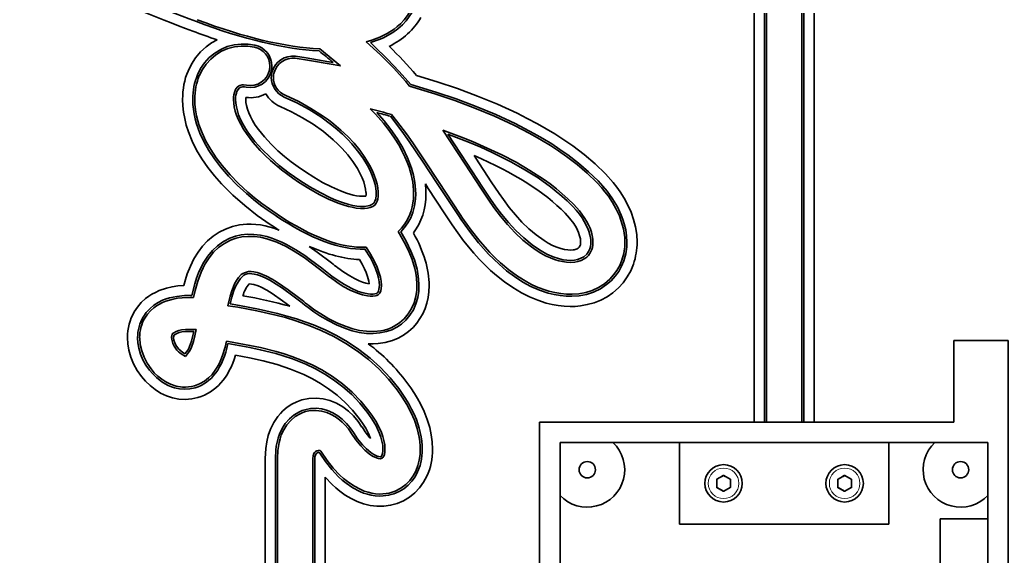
# Model space of a CAD drawing. Extents: x 146 to 1134, y 78 to 926.
# Drawn here: x 153.1 to 298.3, y 372.2 to 451.1 of the extents above; entities that cross this region are included whole.
import ezdxf

# ---------------------------------------------------------------- set-up
doc = ezdxf.new("R2010")
doc.units = 0

msp = doc.modelspace()

# ---------------------------------------------------------------- linework, layer by layer
at = {"color": 7, "lineweight": 35}
for p, q in [((260.98, 391.91), (260.98, 498.2)), ((262.48, 498.2), (262.48, 391.91)), ((262.78, 498.2), (262.78, 391.91)), ((267.97, 498.2), (267.97, 391.91)), ((268.27, 498.2), (268.27, 391.91)), ((269.77, 498.2), (269.77, 391.91)), ((298.3, 403.91), (298.3, 300.11)), ((229.45, 338.46), (229.45, 391.91)), ((260.83, 391.91), (229.45, 391.91)), ((229.45, 300.11), (229.45, 391.91)), ((290.3, 391.91), (229.45, 391.91)), ((290.3, 391.91), (269.92, 391.91)), ((295.3, 388.91), (232.45, 388.91)), ((232.45, 303.11), (232.45, 388.91)), ((295.3, 388.91), (295.3, 303.11)), ((288.3, 350.74), (288.3, 377.71))]:
    msp.add_line(p, q, dxfattribs=at)
at = {"color": 7, "lineweight": 35, "ltscale": 0.098192}
msp.add_line((200.18, 444.27), (197.16, 446.78), dxfattribs=at)
at = {"color": 7, "lineweight": 35, "ltscale": 0.000252398}
msp.add_line((215.21, 434.82), (215.22, 434.82), dxfattribs=at)
msp.add_line((215.21, 434.82), (215.22, 434.82), dxfattribs=at)
at = {"color": 7, "lineweight": 35, "ltscale": 0.149236}
msp.add_line((218.5, 429.84), (215.21, 434.82), dxfattribs=at)
at = {"color": 7, "lineweight": 35, "ltscale": 0.011049}
msp.add_line((220.07, 430.73), (219.83, 431.1), dxfattribs=at)
at = {"color": 7, "lineweight": 35, "ltscale": 0.019283}
msp.add_line((213.08, 426.28), (212.66, 426.92), dxfattribs=at)
at = {"color": 7, "lineweight": 35, "ltscale": 0.024292}
msp.add_line((178.02, 405.54), (178.99, 405.53), dxfattribs=at)
at = {"color": 7, "lineweight": 35, "ltscale": 0.015181}
msp.add_line((178.02, 405.24), (178.62, 405.23), dxfattribs=at)
at = {"color": 7, "lineweight": 35, "ltscale": 0.015182}
msp.add_line((178.62, 405.23), (178.5, 404.64), dxfattribs=at)
at = {"color": 7, "lineweight": 35, "ltscale": 0.024293}
msp.add_line((178.99, 405.53), (178.79, 404.58), dxfattribs=at)
at = {"color": 7, "lineweight": 35, "ltscale": 0.024294}
msp.add_line((178.99, 405.53), (178.79, 404.58), dxfattribs=at)
at = {"color": 7, "lineweight": 35, "ltscale": 0.008042}
msp.add_line((175.4, 404.55), (175.45, 404.87), dxfattribs=at)
at = {"color": 7, "lineweight": 35, "ltscale": 0.008052}
msp.add_line((175.45, 404.87), (175.71, 405.06), dxfattribs=at)
at = {"color": 7, "lineweight": 35, "ltscale": 0.00503}
msp.add_line((175.69, 404.5), (175.73, 404.7), dxfattribs=at)
at = {"color": 7, "lineweight": 35, "ltscale": 0.005031}
msp.add_line((175.73, 404.7), (175.89, 404.81), dxfattribs=at)
at = {"color": 7, "lineweight": 35, "ltscale": 0.2}
msp.add_line((298.3, 403.91), (290.3, 403.91), dxfattribs=at)
at = {"color": 7, "lineweight": 35, "ltscale": 0.3}
for p, q in [((290.3, 403.91), (290.3, 391.91)), ((249.98, 388.91), (249.98, 376.91)), ((249.98, 388.91), (249.98, 376.91)), ((280.77, 388.91), (280.77, 376.91))]:
    msp.add_line(p, q, dxfattribs=at)
at = {"color": 7, "lineweight": 35, "ltscale": 0.011408}
msp.add_line((177.62, 402.31), (177.34, 401.95), dxfattribs=at)
at = {"color": 7, "lineweight": 35, "ltscale": 0.018255}
msp.add_line((177.42, 401.55), (176.8, 401.94), dxfattribs=at)
at = {"color": 7, "lineweight": 35, "ltscale": 0.018248}
msp.add_line((177.42, 401.55), (176.8, 401.94), dxfattribs=at)
at = {"color": 7, "lineweight": 35, "ltscale": 0.011405}
msp.add_line((177.34, 401.95), (176.96, 402.19), dxfattribs=at)
at = {"color": 7, "lineweight": 35, "ltscale": 0.018251}
msp.add_line((177.86, 402.13), (177.42, 401.55), dxfattribs=at)
msp.add_line((177.86, 402.13), (177.42, 401.55), dxfattribs=at)
at = {"color": 7, "lineweight": 35, "ltscale": 0.00375}
for p, q in [((260.83, 391.91), (260.98, 391.91)), ((269.77, 391.91), (269.92, 391.91))]:
    msp.add_line(p, q, dxfattribs=at)
at = {"color": 7, "lineweight": 35, "ltscale": 0.418545}
for p, q in [((189.13, 369.84), (189.13, 386.58)), ((190.63, 369.84), (190.63, 386.58)), ((190.93, 369.84), (190.93, 386.58)), ((196.12, 369.84), (196.12, 386.58)), ((196.42, 369.84), (196.42, 386.58))]:
    msp.add_line(p, q, dxfattribs=at)
at = {"color": 7, "lineweight": 35, "ltscale": 0.349131}
msp.add_line((197.92, 383.8), (197.92, 369.84), dxfattribs=at)
at = {"color": 7, "lineweight": 13, "ltscale": 0.027424}
for p, q in [((255.43, 383.46), (255.43, 382.36)), ((257.48, 383.54), (256.53, 384.09)), ((257.53, 382.36), (257.53, 383.46)), ((273.22, 383.46), (273.22, 382.36)), ((274.22, 384.09), (273.27, 383.54)), ((275.27, 383.54), (274.32, 384.09)), ((275.32, 382.36), (275.32, 383.46)), ((255.48, 382.27), (256.43, 381.72))]:
    msp.add_line(p, q, dxfattribs=at)
at = {"color": 7, "lineweight": 13, "ltscale": 0.00125}
for p, q in [((255.43, 383.46), (255.48, 383.46)), ((255.48, 383.54), (255.51, 383.5)), ((256.43, 384.09), (256.46, 384.05)), ((256.53, 384.09), (256.51, 384.05)), ((257.48, 383.54), (257.46, 383.5)), ((257.53, 383.46), (257.48, 383.46)), ((273.22, 383.46), (273.27, 383.46)), ((273.27, 383.54), (273.3, 383.5)), ((274.22, 384.09), (274.25, 384.05)), ((274.32, 384.09), (274.3, 384.05)), ((275.27, 383.54), (275.25, 383.5)), ((275.32, 383.46), (275.27, 383.46)), ((255.43, 382.36), (255.48, 382.36)), ((255.48, 382.27), (255.51, 382.32)), ((257.48, 382.27), (257.46, 382.32)), ((257.53, 382.36), (257.48, 382.36)), ((273.22, 382.36), (273.27, 382.36)), ((273.27, 382.27), (273.3, 382.32)), ((275.27, 382.27), (275.25, 382.32)), ((275.32, 382.36), (275.27, 382.36)), ((256.43, 381.72), (256.46, 381.77)), ((256.53, 381.72), (256.51, 381.77)), ((274.22, 381.72), (274.25, 381.77)), ((274.32, 381.72), (274.3, 381.77))]:
    msp.add_line(p, q, dxfattribs=at)
at = {"color": 7, "lineweight": 13, "ltscale": 0.027423}
msp.add_line((256.43, 384.09), (255.48, 383.54), dxfattribs=at)
at = {"color": 7, "lineweight": 35, "ltscale": 0.027424}
for p, q in [((255.48, 383.46), (255.48, 382.36)), ((256.46, 384.05), (255.51, 383.5)), ((257.46, 383.5), (256.51, 384.05)), ((257.48, 382.36), (257.48, 383.46)), ((273.27, 383.46), (273.27, 382.36)), ((274.25, 384.05), (273.3, 383.5)), ((275.25, 383.5), (274.3, 384.05)), ((275.27, 382.36), (275.27, 383.46))]:
    msp.add_line(p, q, dxfattribs=at)
at = {"color": 7, "lineweight": 13, "ltscale": 0.000750001}
for p, q in [((257.45, 383.44), (257.45, 383.47)), ((275.24, 383.44), (275.24, 383.47))]:
    msp.add_line(p, q, dxfattribs=at)
at = {"color": 7, "lineweight": 13, "ltscale": 0.000750005}
msp.add_line((255.51, 382.38), (255.51, 382.35), dxfattribs=at)
at = {"color": 7, "lineweight": 35, "ltscale": 0.027425}
for p, q in [((255.51, 382.32), (256.46, 381.77)), ((256.51, 381.77), (257.46, 382.32)), ((273.3, 382.32), (274.25, 381.77)), ((274.3, 381.77), (275.25, 382.32))]:
    msp.add_line(p, q, dxfattribs=at)
at = {"color": 7, "lineweight": 13, "ltscale": 0.027425}
for p, q in [((256.53, 381.72), (257.48, 382.27)), ((273.27, 382.27), (274.22, 381.72)), ((274.32, 381.72), (275.27, 382.27))]:
    msp.add_line(p, q, dxfattribs=at)
at = {"color": 7, "lineweight": 13, "ltscale": 0.000750008}
msp.add_line((273.3, 382.38), (273.3, 382.35), dxfattribs=at)
at = {"color": 7, "lineweight": 35, "ltscale": 0.043127}
msp.add_line((295.3, 379.41), (295.3, 381.13), dxfattribs=at)
at = {"color": 7, "lineweight": 35, "ltscale": 0.0425}
msp.add_line((295.3, 379.41), (295.3, 377.71), dxfattribs=at)
at = {"color": 7, "lineweight": 35, "ltscale": 0.168748}
msp.add_line((295.05, 377.71), (288.3, 377.71), dxfattribs=at)
at = {"color": 7, "lineweight": 35, "ltscale": 0.125}
msp.add_line((288.3, 377.71), (288.3, 372.71), dxfattribs=at)
at = {"color": 7, "lineweight": 35, "ltscale": 0.174998}
msp.add_line((295.3, 377.71), (288.3, 377.71), dxfattribs=at)
at = {"color": 7, "lineweight": 35, "ltscale": 0.00625}
msp.add_line((295.3, 377.71), (295.05, 377.71), dxfattribs=at)
at = {"color": 7, "lineweight": 35, "ltscale": 0.325}
for p, q in [((262.98, 376.91), (249.98, 376.91)), ((280.77, 376.91), (267.77, 376.91))]:
    msp.add_line(p, q, dxfattribs=at)
at = {"color": 7, "lineweight": 35, "ltscale": 0.119794}
msp.add_line((267.77, 376.91), (262.98, 376.91), dxfattribs=at)
at = {"color": 7, "lineweight": 35}
for points in [[(203.97, 447.84), (204.81, 448.08), (205.95, 448.5), (207.04, 449.04), (208.06, 449.69), (208.54, 450.06), (208.99, 450.46), (209.54, 451.04), (210.03, 451.67), (210.44, 452.31)], [(204.58, 447.7), (205.87, 448.15), (206.49, 448.42), (207.1, 448.73), (207.88, 449.2), (208.61, 449.74), (209.29, 450.34), (209.82, 450.91), (210.29, 451.52), (210.7, 452.16)], [(177.79, 443.53), (178.28, 444.54), (178.89, 445.48), (179.61, 446.34), (180.44, 447.1), (181.22, 447.65), (182.05, 448.12)], [(179.18, 442.95), (179.64, 443.88), (180.22, 444.74), (180.91, 445.51), (181.71, 446.17), (182.6, 446.71), (183.55, 447.11), (184.56, 447.37), (185.59, 447.49), (186.62, 447.47), (187.61, 447.32)], [(210.35, 441.29), (209.77, 441.98), (207.96, 443.98), (206.06, 445.9), (203.97, 447.84)], [(210.52, 441.56), (208.83, 443.48), (207.05, 445.34), (205.21, 447.12), (204.58, 447.7)], [(179.45, 442.84), (179.9, 443.73), (180.45, 444.55), (181.12, 445.29), (181.88, 445.92), (182.73, 446.44), (183.64, 446.82), (184.6, 447.07), (185.59, 447.19), (186.58, 447.17), (187.55, 447.03)], [(193.54, 445.4), (195.35, 445.13), (199.11, 444.48), (200.18, 444.27)], [(193.58, 445.7), (195.14, 445.47), (198.5, 444.89), (199.13, 444.78)], [(238.06, 427.36), (236.65, 428.72), (235.15, 430), (233.59, 431.19), (232.42, 432.01), (231.23, 432.8), (229.93, 433.59), (228.62, 434.35), (227.24, 435.09), (225.84, 435.8), (223, 437.12), (220.11, 438.33), (217.18, 439.43), (214.22, 440.43), (210.52, 441.56)], [(211.37, 442.87), (214.4, 441.95), (217.39, 440.94), (220.34, 439.84), (223.26, 438.63), (226.13, 437.31), (227.63, 436.56), (229.12, 435.77), (230.41, 435.03), (231.68, 434.27), (233.02, 433.41), (234.32, 432.51), (236, 431.23), (237.61, 429.87), (239.13, 428.41)], [(186.39, 441.46), (185.96, 441.51), (185.73, 441.5), (185.4, 441.41), (185.2, 441.3), (185.03, 441.16), (184.79, 440.82), (184.7, 440.64)], [(186.33, 441.16), (186.07, 441.2), (185.82, 441.21), (185.58, 441.16), (185.36, 441.05), (185.14, 440.82), (184.98, 440.53)], [(237.84, 427.15), (236.44, 428.51), (234.95, 429.77), (233.4, 430.96), (232.23, 431.78), (231.04, 432.56), (229.75, 433.35), (228.43, 434.11), (227.06, 434.85), (225.66, 435.55), (222.83, 436.87), (219.94, 438.07), (217.01, 439.17), (214.05, 440.17), (210.35, 441.29)], [(189.88, 420.97), (187.97, 422.31), (186.12, 423.74), (184.36, 425.28), (183.52, 426.09), (182.7, 426.93), (181.67, 428.1), (180.71, 429.33), (179.82, 430.61), (179.06, 431.89), (178.4, 433.23), (177.84, 434.61), (177.54, 435.57), (177.3, 436.55), (177.13, 437.48), (177.03, 438.43), (176.99, 439.36)], [(190.72, 422.22), (189.58, 423), (188.46, 423.82), (187.4, 424.65), (186.36, 425.52), (185.02, 426.75), (183.74, 428.06), (182.55, 429.44), (181.67, 430.6), (180.87, 431.82), (180.15, 433.09), (179.54, 434.4), (179.05, 435.76), (178.85, 436.49), (178.69, 437.23), (178.58, 437.91), (178.52, 438.6), (178.49, 439.36)], [(190.88, 422.46), (189.75, 423.25), (188.63, 424.06), (187.58, 424.88), (186.56, 425.74), (185.23, 426.97), (183.97, 428.26), (182.79, 429.63), (181.92, 430.77), (181.12, 431.97), (180.41, 433.22), (179.85, 434.43), (179.39, 435.67), (179.05, 436.94), (178.9, 437.8), (178.81, 438.67), (178.79, 439.36)], [(184.47, 439.35), (184.5, 438.79), (184.59, 438.24), (184.73, 437.64), (184.92, 437.06), (185.2, 436.37), (185.53, 435.71), (185.93, 435), (186.37, 434.32), (187.33, 433.05), (188.38, 431.86), (189.13, 431.1), (189.9, 430.38), (191.52, 429.02), (193.21, 427.77), (194.04, 427.2)], [(184.77, 439.35), (184.81, 438.8), (184.89, 438.26), (185.04, 437.68), (185.23, 437.1), (185.51, 436.42), (185.84, 435.76), (186.24, 435.07), (186.69, 434.39), (187.62, 433.16), (188.67, 431.99), (189.79, 430.89), (191.2, 429.66), (192.67, 428.52), (194.2, 427.45)], [(186.27, 439.35), (186.3, 438.91), (186.38, 438.47), (186.52, 437.92), (186.72, 437.38), (186.98, 436.82), (187.27, 436.27), (187.68, 435.59), (188.13, 434.94), (189.02, 433.83), (189.99, 432.78), (191.01, 431.8), (191.96, 430.98), (192.93, 430.2), (193.97, 429.44), (195.03, 428.7)], [(205.44, 425.76), (205.38, 426.3), (205.28, 426.84), (205.09, 427.5), (204.86, 428.15), (204.53, 428.9), (204.15, 429.63), (203.48, 430.74), (202.71, 431.8), (201.88, 432.8), (201.2, 433.53), (200.48, 434.24), (199.72, 434.92), (198.93, 435.57), (197.29, 436.77), (195.57, 437.86), (193.78, 438.83), (191.93, 439.69)], [(205.74, 425.77), (205.68, 426.33), (205.58, 426.88), (205.39, 427.55), (205.16, 428.2), (204.84, 428.96), (204.46, 429.7), (203.78, 430.82), (203.02, 431.89), (202.19, 432.9), (201.25, 433.9), (200.26, 434.84), (199.22, 435.72), (198.41, 436.35), (197.57, 436.94), (195.85, 438.04), (194.05, 439.03), (192.05, 439.97)], [(203.94, 425.67), (203.89, 426.15), (203.79, 426.62), (203.61, 427.22), (203.38, 427.81), (203.05, 428.52), (202.67, 429.2), (202.01, 430.23), (201.26, 431.21), (200.46, 432.13), (199.81, 432.79), (199.13, 433.43), (197.7, 434.62), (196.2, 435.7), (194.63, 436.66), (193.01, 437.54), (191.34, 438.31)], [(210.93, 426.06), (210.8, 427.19), (210.58, 428.3), (210.26, 429.39), (209.98, 430.15), (209.66, 430.9), (209.27, 431.71), (208.85, 432.51), (208.13, 433.68), (207.34, 434.8), (206.49, 435.88), (205.33, 437.17), (204.55, 437.96)], [(211.23, 426.08), (211.11, 427.15), (210.91, 428.21), (210.62, 429.25), (210.35, 430.02), (210.05, 430.77), (209.35, 432.22), (208.53, 433.62), (207.61, 434.95), (206.6, 436.21), (205.52, 437.41)], [(207.52, 436.88), (209.2, 434.68), (210.28, 433.17), (212.36, 430.11), (214.32, 427.12)], [(207.69, 437.15), (208.44, 436.2), (209.87, 434.27), (210.8, 432.96), (212.6, 430.3), (214.57, 427.28)], [(215.22, 434.82), (217.95, 433.81), (219.59, 433.15), (221.76, 432.21), (223.9, 431.2), (225.99, 430.11), (228.03, 428.92), (230.02, 427.62), (230.98, 426.93), (231.91, 426.2), (232.77, 425.49), (233.59, 424.75), (234.48, 423.88)], [(215.22, 434.82), (217.95, 433.81), (219.59, 433.15), (221.76, 432.21), (223.9, 431.2), (225.99, 430.11), (228.03, 428.92), (230.02, 427.62), (230.98, 426.93), (231.91, 426.2), (232.77, 425.49), (233.59, 424.75), (234.48, 423.88)], [(218.76, 430), (216.91, 432.83), (215.97, 434.23)], [(215.97, 434.23), (219.16, 433.01), (220.79, 432.32), (222.4, 431.59), (223.87, 430.88), (225.33, 430.13), (227.3, 429.01), (229.22, 427.8), (231.07, 426.48), (232.73, 425.13), (233.51, 424.42), (234.27, 423.67)], [(222.25, 424.69), (221.08, 426.46), (218.76, 430)], [(223.5, 425.53), (222.35, 427.26), (220.07, 430.73)], [(195.03, 428.7), (196.28, 427.9), (197.56, 427.16), (198.86, 426.49), (200.19, 425.9), (201.1, 425.57), (202.05, 425.3), (202.53, 425.2), (203, 425.14), (203.46, 425.11), (203.78, 425.12), (203.93, 425.15)], [(222.01, 424.53), (220.83, 426.29), (218.5, 429.84)], [(194.04, 427.2), (195.52, 426.26), (197.04, 425.39), (198.42, 424.7), (199.85, 424.1), (200.59, 423.84), (201.35, 423.62), (201.93, 423.49), (202.52, 423.38), (203.11, 423.33), (203.72, 423.32), (204.14, 423.36), (204.55, 423.46), (204.96, 423.63)], [(194.2, 427.45), (195.68, 426.51), (197.2, 425.65), (198.73, 424.89), (199.52, 424.55), (200.32, 424.25), (201.43, 423.91), (202, 423.78), (202.58, 423.68), (203.15, 423.62), (203.73, 423.62), (204.25, 423.69), (204.5, 423.75), (204.82, 423.89)], [(214.32, 427.12), (217.51, 422.27), (217.87, 421.74)], [(214.57, 427.28), (217.76, 422.44), (218.12, 421.9)], [(241.97, 418.38), (241.95, 419.03), (241.88, 419.69), (241.76, 420.33), (241.6, 420.97), (241.17, 422.22), (240.71, 423.23), (240.17, 424.19), (239.56, 425.12), (239.05, 425.78), (238.52, 426.42), (237.84, 427.15)], [(242.27, 418.38), (242.23, 419.28), (242.1, 420.17), (241.89, 421.05), (241.69, 421.7), (241.45, 422.34), (240.87, 423.57), (240.18, 424.73), (239.39, 425.84), (238.75, 426.62), (238.06, 427.36)], [(239.13, 428.41), (240.27, 427.14), (240.79, 426.47), (241.29, 425.78), (241.89, 424.82), (242.43, 423.82), (242.89, 422.78), (243.26, 421.71), (243.54, 420.61), (243.72, 419.49), (243.77, 418.38)], [(208.66, 419.93), (209.15, 420.42), (209.64, 421.04), (210.05, 421.71), (210.38, 422.42), (210.58, 422.97), (210.73, 423.54), (210.84, 424.12), (210.91, 424.72), (210.94, 425.39), (210.93, 426.06)], [(209.05, 419.88), (209.62, 420.51), (210.11, 421.2), (210.51, 421.95), (210.82, 422.73), (211.07, 423.72), (211.21, 424.73), (211.24, 425.4), (211.23, 426.08)], [(216.62, 420.9), (215.43, 422.69), (213.08, 426.28)], [(204.82, 423.89), (205.08, 424.11), (205.26, 424.4), (205.38, 424.74), (205.45, 425.29), (205.45, 425.48)], [(204.96, 423.63), (205.23, 423.83), (205.44, 424.1), (205.58, 424.39), (205.67, 424.69), (205.73, 425.08), (205.75, 425.48)], [(234.61, 415.43), (234, 415.39), (233.38, 415.42), (232.82, 415.5), (232.27, 415.63), (231.65, 415.82), (231.04, 416.05), (230.33, 416.38), (229.64, 416.75), (228.94, 417.19), (228.25, 417.67), (227, 418.68), (225.83, 419.79), (224.73, 420.96), (223.7, 422.2), (222.74, 423.48), (222.01, 424.53)], [(234.61, 415.43), (234, 415.39), (233.38, 415.42), (232.82, 415.5), (232.27, 415.63), (231.65, 415.82), (231.04, 416.05), (230.33, 416.38), (229.64, 416.75), (228.94, 417.19), (228.25, 417.67), (227, 418.68), (225.83, 419.79), (224.73, 420.96), (223.7, 422.2), (222.74, 423.48), (222.01, 424.53)], [(234.57, 415.73), (234.02, 415.69), (233.47, 415.72), (232.92, 415.79), (232.37, 415.91), (231.43, 416.21), (230.53, 416.61), (229.66, 417.09), (228.99, 417.52), (228.34, 417.98), (227.11, 418.99), (225.96, 420.08), (224.88, 421.25), (223.86, 422.48), (223.04, 423.57), (222.25, 424.69)], [(234.38, 417.22), (233.99, 417.2), (233.6, 417.22), (233.09, 417.3), (232.58, 417.43), (231.96, 417.64), (231.36, 417.9), (230.73, 418.23), (230.12, 418.59), (228.96, 419.42), (227.87, 420.33), (226.85, 421.33), (225.89, 422.38), (224.99, 423.48), (224.13, 424.62), (223.5, 425.53)], [(234.27, 423.67), (234.8, 423.09), (235.3, 422.48), (235.68, 421.96), (236.02, 421.42), (236.51, 420.47), (236.7, 419.97), (236.85, 419.46), (236.96, 418.76), (236.97, 418.06), (236.92, 417.71), (236.82, 417.38)], [(234.48, 423.88), (235.3, 422.97), (236.02, 421.99), (236.34, 421.47), (236.63, 420.93), (236.86, 420.4), (237.05, 419.86), (237.18, 419.33), (237.26, 418.79), (237.28, 418.36), (237.25, 417.92), (237.2, 417.6), (237.11, 417.28)], [(234.48, 423.88), (235.3, 422.97), (236.02, 421.99), (236.34, 421.47), (236.63, 420.93), (236.86, 420.4), (237.05, 419.86), (237.18, 419.33), (237.26, 418.79), (237.28, 418.36), (237.25, 417.92), (237.2, 417.6), (237.11, 417.28)], [(217.87, 421.74), (219.13, 419.96), (220.48, 418.25), (221.93, 416.62), (222.7, 415.85), (223.49, 415.11), (224.6, 414.17), (225.77, 413.3), (226.99, 412.51), (228.18, 411.87), (229.43, 411.32), (230.72, 410.89), (231.6, 410.67), (232.5, 410.51), (233.35, 410.43), (234.19, 410.41), (235.25, 410.48)], [(218.12, 421.9), (219.37, 420.14), (220.7, 418.45), (222.14, 416.84), (222.9, 416.07), (223.69, 415.33), (224.91, 414.3), (226.21, 413.36), (227.57, 412.53), (228.28, 412.16), (229, 411.82), (229.9, 411.46), (230.82, 411.17), (231.69, 410.95), (232.58, 410.8), (233.42, 410.72), (234.25, 410.71), (235.21, 410.78)], [(233.19, 422.62), (233.86, 421.88), (234.46, 421.09), (234.85, 420.45), (235.17, 419.79), (235.33, 419.32), (235.44, 418.84), (235.48, 418.39)], [(177.16, 412.01), (177.4, 412.87), (177.68, 413.72), (178.13, 414.83), (178.65, 415.9), (179.28, 416.92), (179.92, 417.77), (180.66, 418.55), (181.48, 419.24), (182.37, 419.83), (183.31, 420.3)], [(183.31, 420.3), (184.33, 420.67), (185.37, 420.91), (186.44, 421.02), (187.09, 421.02), (187.74, 420.98), (188.43, 420.9), (189.11, 420.77), (190.41, 420.41), (191.16, 420.15)], [(209.56, 407.1), (210.16, 407.81), (210.65, 408.61), (211.02, 409.47), (211.27, 410.38), (211.39, 411.29), (211.42, 412.2), (211.35, 413.13), (211.25, 413.81), (211.1, 414.5), (210.71, 415.83), (210.2, 417.12), (209.57, 418.39), (208.66, 419.93)], [(209.77, 406.89), (210.39, 407.62), (210.9, 408.44), (211.28, 409.32), (211.54, 410.24), (211.68, 411.15), (211.72, 412.08), (211.67, 413), (211.57, 413.7), (211.44, 414.39), (211.06, 415.75), (210.55, 417.06), (209.85, 418.5), (209.05, 419.88)], [(235.45, 409), (234.68, 408.93), (233.92, 408.91), (233.06, 408.95), (232.2, 409.04), (231.3, 409.2), (230.42, 409.42), (229.17, 409.82), (227.96, 410.32), (226.78, 410.91), (225.5, 411.68), (224.27, 412.53), (223.1, 413.46), (222.24, 414.22), (221.41, 415.02), (220.58, 415.88), (219.77, 416.77), (218.29, 418.58), (217.44, 419.73), (216.62, 420.9)], [(178.35, 410.52), (178.77, 412.22), (179.04, 413.06), (179.35, 413.88), (179.71, 414.68), (180.13, 415.45), (180.7, 416.33), (181.37, 417.13), (182.13, 417.85), (182.99, 418.45), (183.91, 418.93)], [(178.59, 410.22), (178.82, 411.26), (179.21, 412.62), (179.71, 413.94), (180, 414.58), (180.33, 415.2), (180.89, 416.08), (181.54, 416.88), (182.29, 417.59), (183.14, 418.19), (184.03, 418.65)], [(183.91, 418.93), (184.75, 419.23), (185.62, 419.43), (186.52, 419.52), (187.47, 419.51), (188.43, 419.39), (189.36, 419.18), (190.11, 418.95), (190.84, 418.68), (191.55, 418.37), (192.25, 418.03), (193.62, 417.25), (194.94, 416.39), (195.79, 415.78), (197.45, 414.52), (197.94, 414.14)], [(184.03, 418.65), (184.85, 418.95), (185.71, 419.14), (186.58, 419.22), (187.52, 419.21), (188.46, 419.08), (189.38, 418.86), (190.11, 418.63), (190.82, 418.36), (192.21, 417.71), (193.54, 416.95), (194.84, 416.09), (196.1, 415.18), (197.75, 413.91)], [(195.61, 417.75), (196.77, 416.92), (198.86, 415.32)], [(205.91, 412), (205.87, 412.54), (205.77, 413.11), (205.63, 413.67), (205.34, 414.49), (204.99, 415.28), (204.58, 416.06), (203.79, 417.32)], [(206.21, 412), (206.16, 412.61), (206.05, 413.23), (205.89, 413.82), (205.58, 414.69), (205.21, 415.52), (204.62, 416.59), (203.95, 417.62)], [(235.41, 417.87), (235.27, 417.61), (235.13, 417.48), (234.96, 417.38), (234.54, 417.24), (234.38, 417.22)], [(236.82, 417.38), (236.64, 416.97), (236.38, 416.62), (235.95, 416.23), (235.43, 415.95), (235.01, 415.81), (234.57, 415.73)], [(237.11, 417.28), (236.9, 416.82), (236.61, 416.42), (236.38, 416.18), (236.11, 415.98), (235.54, 415.67), (235.08, 415.52), (234.61, 415.43)], [(237.11, 417.28), (236.9, 416.82), (236.61, 416.42), (236.38, 416.18), (236.11, 415.98), (235.54, 415.67), (235.08, 415.52), (234.61, 415.43)], [(204.4, 412.23), (204.34, 412.61), (204.16, 413.34), (203.96, 413.89), (203.73, 414.43), (203.38, 415.13), (202.98, 415.82)], [(235.21, 410.78), (236.22, 410.97), (237.19, 411.28), (238.12, 411.71), (238.97, 412.25), (239.75, 412.91), (240.32, 413.54), (240.81, 414.22), (241.22, 414.96), (241.54, 415.74)], [(235.25, 410.48), (236.34, 410.69), (237.38, 411.03), (238.38, 411.51), (239.3, 412.12), (239.96, 412.7), (240.56, 413.35), (241.07, 414.07), (241.49, 414.84), (241.82, 415.64)], [(186.08, 413.88), (186.39, 413.98), (186.7, 414.03), (187.09, 414.04), (187.46, 413.99), (187.95, 413.89), (188.41, 413.74), (189.3, 413.36), (190.14, 412.92), (190.95, 412.43), (192.51, 411.38), (194.03, 410.23), (194.54, 409.83)], [(199.81, 414.59), (200.67, 413.97), (201.56, 413.4), (202.24, 413.02), (202.94, 412.69), (203.42, 412.5), (203.91, 412.34), (204.4, 412.23)], [(243.24, 415.14), (242.84, 414.17), (242.33, 413.26), (241.72, 412.4), (241.02, 411.63), (240.23, 410.94), (239.36, 410.34), (238.44, 409.85), (237.46, 409.46), (236.45, 409.18), (235.45, 409)], [(183.64, 409.03), (183.97, 410.43), (184.21, 411.21), (184.41, 411.72), (184.63, 412.22), (184.9, 412.71), (185.23, 413.17), (185.62, 413.59), (185.84, 413.75), (186.08, 413.88)], [(184, 409.28), (184.24, 410.27), (184.54, 411.24), (184.83, 411.94), (185.19, 412.6), (185.48, 413.01), (185.83, 413.37), (186.01, 413.5), (186.2, 413.61)], [(186.2, 413.61), (186.48, 413.7), (186.78, 413.74), (187.15, 413.73), (187.52, 413.68), (187.99, 413.56), (188.44, 413.4), (189.13, 413.11), (189.79, 412.77), (190.74, 412.21), (191.66, 411.6), (193.19, 410.5), (194.36, 409.59)], [(198.73, 413.15), (199.65, 412.48), (200.61, 411.87), (201.62, 411.32), (202.67, 410.86), (203.41, 410.62), (204.17, 410.46), (204.56, 410.42), (204.96, 410.42), (205.33, 410.47), (205.52, 410.52), (205.74, 410.64), (205.84, 410.72)], [(198.91, 413.39), (199.83, 412.73), (200.78, 412.12), (201.77, 411.58), (202.8, 411.13), (203.52, 410.9), (204.24, 410.75), (204.61, 410.72), (204.98, 410.72), (205.22, 410.75), (205.46, 410.82), (205.63, 410.93)], [(169.9, 408.12), (170.37, 408.83), (170.93, 409.48), (171.56, 410.06), (172.01, 410.41), (172.48, 410.71), (172.99, 410.99), (173.53, 411.24), (174.61, 411.61), (175.45, 411.81), (176.31, 411.94), (177.16, 412.01)], [(186.78, 412.23), (187.46, 412.15), (188.11, 411.96), (188.54, 411.77), (189.36, 411.31), (190.14, 410.8), (191.65, 409.72), (192.75, 408.94)], [(205.63, 410.93), (205.71, 411.05), (205.78, 411.18), (205.85, 411.44), (205.91, 412)], [(205.84, 410.72), (205.96, 410.88), (206.11, 411.23), (206.18, 411.55), (206.21, 412)], [(171.19, 407.35), (171.65, 408.03), (172.21, 408.63), (172.77, 409.1), (173.39, 409.5), (174.04, 409.82), (174.56, 410.02), (175.08, 410.18), (176.16, 410.4), (177.25, 410.51), (178.35, 410.52)], [(171.45, 407.2), (171.82, 407.76), (172.26, 408.26), (172.76, 408.71), (173.17, 409.01), (173.6, 409.27), (174.05, 409.5), (174.52, 409.69), (175.05, 409.86), (175.59, 410), (176.25, 410.12), (176.93, 410.19), (178.17, 410.23), (178.59, 410.22)], [(208.52, 396.66), (207.23, 398.24), (205.83, 399.73), (204.31, 401.1), (202.7, 402.35), (201, 403.48), (199.2, 404.5), (197.34, 405.4), (195.42, 406.18), (193.47, 406.85), (192.09, 407.27), (190.71, 407.64), (187.92, 408.27), (185.1, 408.79), (183.64, 409.03)], [(208.76, 396.84), (207.47, 398.43), (206.05, 399.93), (204.53, 401.31), (202.91, 402.57), (201.2, 403.71), (199.59, 404.63), (197.92, 405.46), (196.22, 406.19), (194.97, 406.66), (193.71, 407.09), (192.32, 407.51), (190.92, 407.89), (188.14, 408.53), (185.34, 409.05), (184, 409.28)], [(195.42, 408.77), (196.27, 408.14), (197.15, 407.56), (198.36, 406.84), (199.61, 406.2), (200.91, 405.66), (201.92, 405.34), (202.95, 405.1), (204, 404.96), (204.98, 404.93), (205.96, 405.02), (206.93, 405.22), (207.72, 405.5), (208.46, 405.87), (209.15, 406.33), (209.77, 406.89)], [(195.6, 409), (196.44, 408.39), (197.31, 407.81), (198.5, 407.1), (199.73, 406.47), (201.01, 405.95), (201.99, 405.63), (203, 405.4), (204.02, 405.26), (205.07, 405.24), (206.11, 405.34), (206.64, 405.45), (207.16, 405.6), (207.62, 405.78), (208.08, 406), (208.86, 406.49), (209.56, 407.1)], [(175.71, 405.06), (176.03, 405.23), (176.42, 405.37), (176.84, 405.46), (177.42, 405.53), (178.02, 405.54)], [(175.89, 404.81), (176.15, 404.96), (176.5, 405.08), (176.88, 405.16), (177.44, 405.23), (178.02, 405.24)], [(210.85, 405.84), (210.18, 405.23), (209.45, 404.71), (208.66, 404.27), (207.83, 403.93), (206.78, 403.63), (205.71, 403.47), (204.99, 403.43), (204.27, 403.44)], [(170.94, 398.63), (170.32, 399.52), (169.8, 400.46), (169.39, 401.46), (169.09, 402.49), (168.94, 403.4), (168.89, 404.32)], [(172.12, 399.55), (171.6, 400.3), (171.16, 401.09), (170.81, 401.92), (170.56, 402.79), (170.43, 403.55), (170.39, 404.32)], [(172.36, 399.74), (171.79, 400.56), (171.33, 401.44), (170.98, 402.37), (170.76, 403.34), (170.69, 404.32)], [(175.76, 403.07), (175.57, 403.47), (175.44, 403.88), (175.38, 404.34)], [(176.02, 403.22), (175.84, 403.58), (175.73, 403.94), (175.68, 404.34)], [(178.5, 404.64), (178.3, 403.82), (178.03, 403.05), (177.84, 402.65), (177.62, 402.31)], [(178.79, 404.58), (178.59, 403.74), (178.3, 402.93), (178.1, 402.51), (177.86, 402.13)], [(178.79, 404.58), (178.59, 403.74), (178.3, 402.93), (178.1, 402.51), (177.86, 402.13)], [(183.42, 403.81), (183.23, 402.93), (182.85, 401.69), (182.62, 401.09), (182.35, 400.5), (182.08, 400), (181.78, 399.53), (181.32, 398.93), (180.8, 398.4), (180.21, 397.94), (179.49, 397.53), (178.75, 397.26)], [(204.37, 393.54), (203.2, 394.97), (201.91, 396.31), (200.51, 397.52), (199.01, 398.62), (197.43, 399.59), (196.01, 400.33), (194.54, 400.98), (193.05, 401.55), (191.91, 401.93), (190.76, 402.27), (188.44, 402.86), (186.88, 403.19), (183.75, 403.75), (183.42, 403.81)], [(176.8, 401.94), (176.59, 402.08), (176.16, 402.5), (175.76, 403.07)], [(176.96, 402.19), (176.77, 402.32), (176.39, 402.69), (176.02, 403.22)], [(204.13, 393.36), (203.04, 394.7), (201.85, 395.95), (200.56, 397.09), (199.19, 398.14), (197.88, 398.98), (196.52, 399.74), (195.12, 400.41), (194.13, 400.83), (193.13, 401.2), (191.91, 401.62), (190.69, 401.98), (188.41, 402.56), (186.87, 402.89), (183.66, 403.46)], [(202.93, 392.45), (201.94, 393.67), (200.86, 394.81), (199.69, 395.86), (198.44, 396.82), (197.27, 397.59), (196.06, 398.28), (194.8, 398.9), (193.84, 399.32), (192.86, 399.7), (190.87, 400.36), (188.84, 400.91), (186.81, 401.37), (184.77, 401.75)], [(178.83, 396.97), (178.08, 396.81), (177.32, 396.75), (176.55, 396.81), (175.8, 396.96), (175.34, 397.11), (174.89, 397.3), (174.41, 397.54), (173.96, 397.82), (173.15, 398.45), (172.6, 398.99), (172.12, 399.55)], [(178.75, 397.26), (178.31, 397.15), (177.86, 397.08), (177.41, 397.05), (176.96, 397.06), (176.06, 397.21), (175.2, 397.49), (174.55, 397.81), (173.93, 398.21), (173.36, 398.67), (172.83, 399.18), (172.36, 399.74)], [(179.25, 395.53), (178.33, 395.33), (177.39, 395.25), (176.44, 395.3), (175.51, 395.48), (174.62, 395.78), (173.76, 396.19), (172.96, 396.69), (172.21, 397.27), (171.53, 397.93), (170.94, 398.63)], [(211.26, 384.72), (211.56, 385.51), (211.77, 386.32), (211.89, 387.16), (211.92, 387.76), (211.91, 388.37), (211.86, 389.04), (211.76, 389.71), (211.47, 390.96), (211.06, 392.18), (210.55, 393.37), (209.94, 394.51), (209.27, 395.6), (208.52, 396.66)], [(211.53, 384.6), (211.88, 385.52), (212.1, 386.48), (212.21, 387.46), (212.21, 388.45), (212.15, 389.11), (212.06, 389.76), (211.76, 391.04), (211.34, 392.29), (211.02, 393.07), (210.65, 393.83), (210.22, 394.62), (209.76, 395.4), (208.76, 396.84)], [(209.96, 397.74), (210.53, 396.95), (211.07, 396.13), (211.53, 395.36), (211.95, 394.58), (212.48, 393.45), (212.93, 392.29), (213.3, 391.1), (213.53, 390.06), (213.67, 389), (213.72, 387.94)], [(189.13, 386.58), (189.15, 387.31), (189.2, 388.04), (189.35, 389), (189.58, 389.95), (189.91, 390.86), (190.39, 391.85), (191.01, 392.76), (191.36, 393.17), (191.74, 393.57), (192.36, 394.09), (193.04, 394.54), (193.77, 394.9), (194.53, 395.18)], [(194.53, 395.18), (195.55, 395.39), (196.6, 395.44), (197.63, 395.34), (198.65, 395.08), (199.61, 394.68), (200.52, 394.16), (201.35, 393.54), (202.11, 392.82), (202.78, 392.02), (203.35, 391.19)], [(190.63, 386.58), (190.68, 387.78), (190.76, 388.38), (190.87, 388.98), (191.02, 389.56), (191.22, 390.13), (191.6, 390.95), (192.08, 391.71), (192.68, 392.39), (193.37, 392.97), (194.15, 393.43), (194.54, 393.6), (194.94, 393.73)], [(194.94, 393.73), (195.78, 393.9), (196.62, 393.94), (197.47, 393.84), (198.29, 393.61), (199.07, 393.27), (199.79, 392.84), (200.46, 392.32), (201.07, 391.72), (201.62, 391.07), (202.08, 390.39)], [(195.03, 393.45), (195.81, 393.61), (196.61, 393.64), (197.41, 393.54), (198.18, 393.33), (198.84, 393.05), (199.47, 392.69), (200.05, 392.27), (200.46, 391.91), (200.85, 391.53), (201.37, 390.9), (201.83, 390.24)], [(190.93, 386.58), (190.98, 387.75), (191.16, 388.9), (191.31, 389.47), (191.5, 390.02), (191.85, 390.8), (192.32, 391.53), (192.88, 392.17), (193.54, 392.72), (194.27, 393.15), (194.64, 393.32), (195.03, 393.45)], [(204.62, 389.49), (204.29, 390.26), (203.9, 391.01), (203.44, 391.75), (202.93, 392.45)], [(206.43, 387.96), (206.39, 388.53), (206.29, 389.11), (206.13, 389.69), (205.93, 390.25), (205.43, 391.34), (204.82, 392.37), (204.13, 393.36)], [(206.73, 387.96), (206.69, 388.58), (206.58, 389.2), (206.41, 389.8), (206.2, 390.38), (205.83, 391.22), (205.39, 392.03), (204.9, 392.8), (204.37, 393.54)], [(201.83, 390.24), (202.46, 389.29), (203.17, 388.41), (203.77, 387.79), (204.43, 387.23), (204.92, 386.91), (205.46, 386.65), (205.76, 386.56), (206.08, 386.53), (206.1, 386.53)], [(202.08, 390.39), (202.71, 389.46), (203.41, 388.59), (203.99, 387.99), (204.63, 387.45), (205.1, 387.15), (205.59, 386.92), (205.84, 386.85), (206.08, 386.83)], [(206.27, 387.02), (206.36, 387.31), (206.41, 387.62), (206.43, 387.96)], [(206.54, 386.89), (206.64, 387.17), (206.7, 387.49), (206.73, 387.96)], [(196.12, 386.58), (196.16, 386.94), (196.29, 387.28), (196.39, 387.44), (196.53, 387.58), (196.72, 387.7), (196.95, 387.75), (197.14, 387.72), (197.31, 387.62), (197.42, 387.49)], [(196.42, 386.58), (196.44, 386.81), (196.5, 387.03), (196.64, 387.28), (196.74, 387.37), (196.86, 387.43), (196.98, 387.45), (197.1, 387.41), (197.17, 387.33)], [(197.17, 387.33), (197.99, 386.11), (198.9, 384.95), (199.91, 383.88), (200.46, 383.39), (201.03, 382.92), (202, 382.26), (203.04, 381.71), (203.59, 381.48), (204.15, 381.3), (204.72, 381.17), (205.3, 381.08), (205.87, 381.04), (206.45, 381.05)], [(197.42, 387.49), (198.23, 386.29), (199.13, 385.15), (200.12, 384.1), (200.65, 383.62), (201.2, 383.16), (202.15, 382.52), (203.16, 381.98), (203.69, 381.77), (204.24, 381.59), (204.78, 381.46), (205.33, 381.37), (205.88, 381.34), (206.43, 381.35)], [(206.08, 386.83), (206.19, 386.88), (206.27, 387.02)], [(206.1, 386.53), (206.18, 386.54), (206.37, 386.64), (206.43, 386.7), (206.54, 386.89)], [(206.54, 379.55), (205.55, 379.55), (204.56, 379.67), (203.59, 379.9), (202.65, 380.24), (201.75, 380.67), (200.9, 381.18), (200.08, 381.76), (199.51, 382.23), (198.95, 382.73), (197.92, 383.8)], [(206.43, 381.35), (207.35, 381.48), (208.23, 381.76), (209.06, 382.19), (209.8, 382.74), (210.38, 383.33), (210.86, 384), (211.26, 384.72)], [(206.45, 381.05), (207.26, 381.15), (208.04, 381.37), (208.79, 381.69), (209.49, 382.11), (210.12, 382.63), (210.67, 383.22), (211.15, 383.88), (211.53, 384.6)], [(212.89, 383.97), (212.41, 383.07), (211.82, 382.25), (211.12, 381.51), (210.33, 380.87), (209.46, 380.34), (208.53, 379.95), (207.55, 379.68), (206.54, 379.55)]]:
    msp.add_lwpolyline(points, dxfattribs=at)
for centre, radius in [((236.45, 384.91), 1.2), ((256.48, 382.91), 2.75), ((274.27, 382.91), 2.75), ((291.3, 384.91), 1.2)]:
    msp.add_circle(centre, radius, dxfattribs=at)
at = {"color": 7, "lineweight": 13}
for centre in [(256.48, 382.91), (274.27, 382.91)]:
    msp.add_circle(centre, 2.25, dxfattribs=at)
at = {"color": 7, "lineweight": 35}
for centre, radius, start, end in [((212.94, 540.76), 97.65, 249.3551, 251.562), ((186.96, 444.24), 2.86, 0.2402, 78.1196), ((186.96, 444.24), 3.16, 0.2172, 78.1372), ((147.91, 384.38), 79.19, 49.7021, 51.6475), ((162.72, 401.17), 64.08, 40.6067, 45.8693), ((193.19, 442.56), 3.16, 82.8222, 164.3917), ((193.19, 442.56), 2.86, 82.8447, 164.3676), ((186.97, 444.25), 3.15, 258.3505, 348.2159), ((186.97, 444.25), 2.85, 258.3567, 348.2083), ((186.95, 444.25), 2.87, 348.2642, 359.9588), ((193.18, 442.57), 3.15, 164.5511, 179.9711), ((186.95, 444.25), 3.16, 348.2623, 359.9651), ((193.17, 442.57), 2.84, 164.5388, 179.9772), ((193.17, 442.58), 3.14, 180.0047, 246.7145), ((193.17, 442.58), 2.84, 180.0053, 246.7213), ((186.98, 444.2), 4.6, 261.4224, 298.8909), ((193.17, 442.58), 4.64, 211.2346, 246.6852), ((188.56, 439.36), 2.29, 172.7898, 180.288), ((170.03, 297.95), 144.2, 74.8603, 76.1504), ((175.17, 317.52), 123.67, 74.8393, 75.7978), ((200.22, 425.47), 3.73, 0.1407, 3.1797), ((200.23, 425.47), 5.22, 0.0951, 3.1681), ((200.23, 425.47), 5.52, 0.0896, 3.164), ((200.24, 425.46), 12.51, 3.2376, 6.7284), ((200.67, 425.49), 12.07, 0.0273, 3.1844), ((201.85, 425.45), 2.1, 351.6532, 0.661), ((217.57, 462.53), 49.94, 236.3293, 238.0667), ((233.86, 418.35), 1.62, 342.663, 1.2822), ((233.98, 418.34), 8, 341.0041, 0.2615), ((233.98, 418.34), 8.3, 340.9973, 0.2536), ((233.97, 418.34), 9.8, 340.9771, 0.207), ((234.79, 460.48), 59.21, 231.4987, 232.6873), ((235.01, 460.76), 58.06, 231.4987, 232.6805), ((234.76, 460.43), 59.44, 231.4994, 232.6893), ((189.91, 409.48), 4.17, 138.6373, 166.2175), ((174.61, 343.82), 67.6, 74.4356, 80.4205), ((236.01, 462.02), 66.96, 231.5355, 232.6863), ((236.07, 462.1), 66.76, 231.5353, 232.6842), ((176.6, 404.34), 1.22, 170.2476, 180.319), ((176.6, 404.34), 0.926, 170.4006, 180.4088), ((178.36, 404.33), 2.86, 222.7194, 236.9085), ((187.14, 380.66), 28.5, 36.814, 53.0533), ((236.45, 384.91), 5.5, 223.3418, 46.6582), ((291.3, 384.91), 5.5, 133.3418, 316.6582), ((255.53, 383.46), 0.05, 120, 180), ((256.48, 384), 0.05, 60, 120), ((257.43, 383.46), 0.05, 0, 60), ((273.32, 383.46), 0.05, 120, 180), ((274.27, 384), 0.05, 60, 120), ((275.22, 383.46), 0.05, 0, 60), ((255.53, 382.36), 0.05, 180, 240), ((257.43, 382.36), 0.05, 300, 360), ((273.32, 382.36), 0.05, 180, 240), ((275.22, 382.36), 0.05, 300, 360), ((256.48, 381.81), 0.05, 240, 300), ((274.27, 381.81), 0.05, 240, 300)]:
    msp.add_arc(centre, radius, start, end, dxfattribs=at)
at = {"color": 7, "lineweight": 13}
for centre, radius, start, end in [((255.53, 383.46), 0.1, 120, 180), ((255.51, 383.43), 0.0333, 83.2811, 138.5588), ((255.54, 383.49), 0.0333, 161.4413, 216.7189), ((279.4, 343.22), 46.8, 119.3132, 120.6868), ((301.89, 382.91), 46.38, 179.3084, 180.6574), ((256.48, 384), 0.1, 60, 120), ((256.45, 384.02), 0.0333, 23.2811, 78.5588), ((233.3, 342.75), 47.34, 59.321, 60.6789), ((257.43, 383.49), 0.0333, 323.2811, 18.5588), ((211.08, 382.91), 46.38, 359.3084, 0.6574), ((257.43, 383.46), 0.1, 0, 60), ((273.32, 383.46), 0.1, 120, 180), ((273.3, 383.43), 0.0333, 83.2811, 138.5588), ((297.19, 343.22), 46.8, 119.3132, 120.6868), ((273.33, 383.49), 0.0333, 161.4413, 216.7189), ((319.68, 382.91), 46.38, 179.3084, 180.6574), ((274.27, 384), 0.1, 60, 120), ((274.24, 384.02), 0.0333, 23.2811, 78.5588), ((251.09, 342.75), 47.34, 59.321, 60.6789), ((275.22, 383.49), 0.0333, 323.2811, 18.5588), ((228.87, 382.91), 46.38, 359.3084, 0.6574), ((275.22, 383.46), 0.1, 0, 60), ((255.53, 382.36), 0.1, 180, 240), ((255.54, 382.33), 0.0333, 143.2811, 198.5588), ((279.4, 422.6), 46.8, 239.3132, 240.6867), ((233.57, 422.6), 46.8, 299.3132, 300.6868), ((257.46, 382.38), 0.0333, 263.2811, 318.5588), ((257.43, 382.36), 0.1, 300, 360), ((273.32, 382.36), 0.1, 180, 240), ((297.19, 422.6), 46.8, 239.3132, 240.6867), ((273.33, 382.33), 0.0333, 143.2811, 198.5588), ((251.36, 422.6), 46.8, 299.3132, 300.6868), ((275.25, 382.38), 0.0333, 263.2811, 318.5588), ((275.22, 382.36), 0.1, 300, 360), ((256.48, 381.81), 0.1, 240, 300), ((256.51, 381.8), 0.0333, 203.281, 258.5588), ((274.27, 381.81), 0.1, 240, 300), ((274.3, 381.8), 0.0333, 203.281, 258.5588)]:
    msp.add_arc(centre, radius, start, end, dxfattribs=at)
at = {"color": 7, "lineweight": 35}
for centre, major_axis, ratio, start_param, end_param in [((417.05, 428.46), (269.22, -42.44), 0.113903, 3.3736, 3.646166), ((417.09, 428.14), (270.34, -41.83), 0.116461, 3.376979, 3.649488), ((113.04, 543.63), (97.36, -93.11), 0.28626, 5.692204, 5.962729), ((115.75, 540.11), (94.51, -89.32), 0.287881, 5.681927, 5.959175), ((138.1, 508.11), (73.06, -57.94), 0.328569, 6.127969, 6.331869), ((198.87, 432.4), (20.42, -12.42), 0.632566, 3.237222, 3.508784), ((196.86, 432.92), (16.92, -11.44), 0.623992, 3.266513, 3.540681), ((196.87, 432.83), (16.67, -11.4), 0.615148, 3.268149, 3.539707), ((192.48, 433.39), (7.26, -8), 0.422376, 3.337165, 3.577504), ((190.77, 434.58), (5.27, -6.65), 0.42954, 3.374519, 3.637978), ((57.41, 389.53), (180.39, 24.36), 0.264599, 0.193625, 0.415752), ((194.32, 432.28), (16.65, -12.47), 0.631562, 6.274121, 6.725182), ((136.62, 566.93), (70.91, -148.73), 0.228497, 5.917976, 6.183477), ((144.45, 546.13), (63.05, -127.62), 0.240573, 5.889217, 6.178617), ((193.09, 419.35), (18.8, -12.17), 0.592783, 0.366412, 0.85117), ((141.23, 566.5), (66.66, -149.79), 0.247047, 6.013346, 6.163317), ((196.76, 417.17), (14.98, -10.25), 0.665774, 6.167148, 6.710489), ((175.89, 403.91), (2.64, -7.05), 0.920083, 3.782133, 4.326652), ((175.95, 403.89), (2.26, -5.64), 0.902132, 3.749351, 4.293867), ((175.94, 403.9), (2.12, -5.37), 0.897126, 3.75208, 4.297736), ((109.17, 524.6), (70.81, -127.15), 0.194403, 6.239246, 6.501832), ((91.54, 540.43), (89.49, -144.11), 0.202665, 6.22716, 6.45995), ((204.29, 402.05), (3.08, -13.93), 0.333407, 5.528836, 5.756319), ((191.1, 395.46), (21.47, -12.12), 0.58841, 0.048816, 0.320644)]:
    msp.add_ellipse(centre, major_axis=major_axis, ratio=ratio, start_param=start_param, end_param=end_param, dxfattribs=at)
at = {"color": 7, "lineweight": 13}
for centre, major_axis, start_param, end_param in [((256.48, 384), (0.025, 0.0433), 6.283185, 7.406149), ((274.27, 384), (0.025, 0.0433), 6.283185, 7.406149), ((257.43, 382.36), (0.025, -0.0433), 0, 1.122964), ((275.22, 382.36), (0.025, -0.0433), 0, 1.122964), ((256.48, 381.81), (-0.025, -0.0433), 6.283185, 7.406149), ((274.27, 381.81), (-0.025, -0.0433), 6.283185, 7.406149)]:
    msp.add_ellipse(centre, major_axis=major_axis, ratio=0.27735, start_param=start_param, end_param=end_param, dxfattribs=at)

doc.saveas('drawing.dxf')
